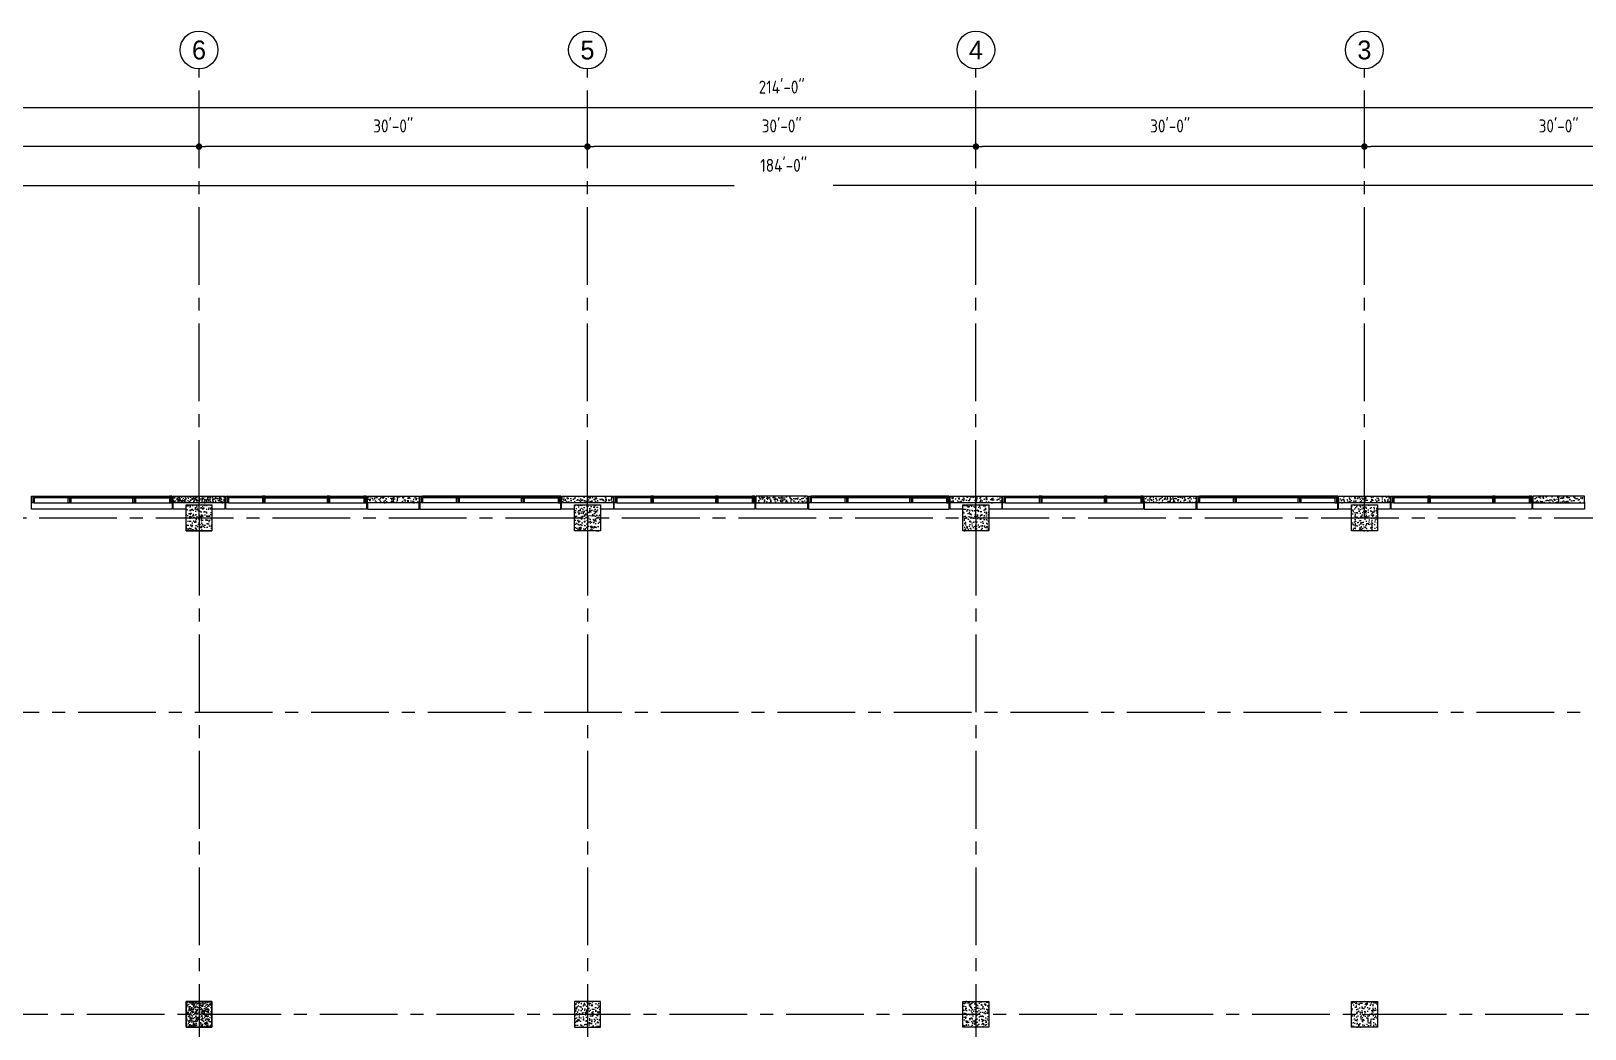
# Model space of a CAD drawing. Header units: inches. Extents: x 2920 to 9107, y 1541 to 7121.
# Drawn here: x 6912 to 8352, y 6196 to 7121 of the extents above; entities that cross this region are included whole.
import ezdxf
from ezdxf.enums import TextEntityAlignment as Align

# ---------------------------------------------------------------- set-up
doc = ezdxf.new("R2010")
doc.units = ezdxf.units.IN
doc.header["$LTSCALE"] = 96
doc.header["$MEASUREMENT"] = 0
doc.header["$PDSIZE"] = 1.5
doc.linetypes.add('CENTER2', pattern=[1.125, 0.75, -0.125, 0.125, -0.125])
doc.layers.get('0').update_dxf_attribs({"color": 60, "linetype": 'CONTINUOUS'})
doc.layers.get('DEFPOINTS').update_dxf_attribs({"linetype": 'CONTINUOUS'})
for name, color, linetype in [('A-SYMB', 4, 'CONTINUOUS'), ('A_0_BLDGRD', 35, 'CENTER2'), ('A_0_CONST', 11, 'CONTINUOUS'), ('A_0_DIMGRD', 9, 'CENTER2'), ('A_0_DIMTXT_MAIN', 4, 'CONTINUOUS'), ('A_1-8_COL', 7, 'CONTINUOUS'), ('A_1-8_COL_H', 6, 'CONTINUOUS'), ('A_1-8_CW_GLASS', 1, 'CONTINUOUS'), ('A_1-8_CW_GYP', 2, 'CONTINUOUS'), ('A_1-8_CW_MULL', 2, 'CONTINUOUS'), ('A_1-8_CW_PC', 2, 'CONTINUOUS'), ('A_1-8_CW_PC_H', 6, 'CONTINUOUS'), ('A_1-8_CW_SILL', 9, 'CONTINUOUS'), ('A_1-9_COL', 7, 'CONTINUOUS'), ('A_1-9_CW_H', 6, 'CONTINUOUS'), ('A_2-8_COL', 7, 'CONTINUOUS'), ('A_2-8_CW_GLASS', 1, 'CONTINUOUS'), ('A_2-8_CW_GYP', 2, 'CONTINUOUS'), ('A_2-8_CW_MULL', 2, 'CONTINUOUS'), ('A_2-8_CW_PC', 2, 'CONTINUOUS'), ('A_2-8_CW_PC_H', 6, 'CONTINUOUS'), ('A_2-8_CW_SILL', 9, 'CONTINUOUS'), ('A_2-9_COL', 7, 'CONTINUOUS'), ('A_2-9_CW_H', 6, 'CONTINUOUS')]:
    doc.layers.add(name, color=color, linetype=linetype)
doc.styles.add('ARCHITXT', font='architxt.shx')
doc.styles.add('C-GOTHIC', font='GOTHIC.TTF', dxfattribs={"width": 0.9})
doc.dimstyles.new('DOT', dxfattribs={"dimscale": 192, "dimtxt": 0.0625, "dimasz": 0.03125, "dimexe": 0.09375, "dimexo": 0.09375, "dimgap": 0.0625, "dimtad": 1, "dimdec": 4, "dimzin": 3, "dimdsep": 46, "dimlunit": 4, "dimtxsty": 'ARCHITXT', "dimblk1": 'DOT', "dimblk2": 'DOT', "dimsah": 1, "dimcen": 0, "dimdle": 0.125, "dimclrd": 256, "dimclre": 256, "dimclrt": 256, "dimadec": 0, "dimazin": 0, "dimtfac": 1, "dimtdec": 4, "dimtmove": 2, "dimatfit": 3, "dimfxl": 1, "dimtolj": 1, "dimtzin": 3, "dimarcsym": 0})

# ---------------------------------------------------------------- blocks, each defined once
blk = doc.blocks.new('COL_1-8_24X24')
at = {"layer": 'A_1-8_COL_H'}
h = blk.add_hatch(dxfattribs=at)
h.set_pattern_fill('AR-CONC,_I', color=256, style=2)
h.set_pattern_definition([(50, (-6180, -6718.462), (7.172602, -0.6275213), [0.75, -8.25]), (355, (-6180, -6718.462), (-1.3875133, 7.5219213), [0.6, -6.6]), (100.4514, (-6179.402, -6718.5144), (5.785094, 6.8943954), [0.637402, -7.011421]), (46.1842, (-6180, -6716.462), (10.6724105, -1.65519), [1.125, -12.375]), (96.6356, (-6179.111, -6716.6), (9.346627, 9.741179), [0.956103, -10.51713]), (351.1842, (-6180, -6716.462), (9.34662, 9.741186), [0.9, -9.9]), (21, (-6179, -6716.962), (5.9690705, -4.026189), [0.75, -8.25]), (326, (-6179, -6716.962), (2.4331533, 7.2515005), [0.6, -6.6]), (71.4514, (-6178.5026, -6717.2976), (8.4022263, 3.225305), [0.637402, -7.011421]), (37.5, (-6180, -6718.462), (0.12159855, 3.32893854), [0, -6.52, 0, -6.7, 0, -6.625]), (7.5, (-6180, -6718.462), (2.6306954, 3.9441171), [0, -3.82, 0, -6.37, 0, -2.525]), (327.5, (-6182.23, -6718.462), (5.3382244, -0.2255487), [0, -2.5, 0, -7.8, 0, -10.35]), (317.5, (-6183.23, -6718.462), (5.8318617, 1.0010498), [0, -3.25, 0, -5.18, 0, -7.35])])
h.paths.add_polyline_path([(-12, -12), (12, -12), (12, 12), (-12, 12)])
at = {"layer": 'A_0_CONST'}
blk.add_point((0, 0), dxfattribs=at)
at = {"layer": 'A_1-8_COL'}
blk.add_lwpolyline([(-12, -12), (12, -12), (12, 12), (-12, 12)], close=True, dxfattribs=at)
blk = doc.blocks.new('PRE_1-8_COL1')
at = {"layer": 'A_1-8_CW_PC_H'}
h = blk.add_hatch(dxfattribs=at)
h.set_pattern_fill('AR-CONC', color=256, style=0)
h.set_pattern_definition([(50, (-5100, -6744), (7.172602, -0.6275213), [0.75, -8.25]), (355, (-5100, -6744), (-1.3875133, 7.5219213), [0.6, -6.6]), (100.4514, (-5099.402, -6744.052), (5.785094, 6.8943954), [0.637402, -7.011421]), (46.1842, (-5100, -6742), (10.6724105, -1.65519), [1.125, -12.375]), (96.6356, (-5099.111, -6742.138), (9.346627, 9.741179), [0.956103, -10.51713]), (351.1842, (-5100, -6742), (9.34662, 9.741186), [0.9, -9.9]), (21, (-5099, -6742.5), (5.9690705, -4.026189), [0.75, -8.25]), (326, (-5099, -6742.5), (2.433153, 7.2515005), [0.6, -6.6]), (71.4514, (-5098.5026, -6742.8355), (8.4022263, 3.225305), [0.637402, -7.011421]), (37.5, (-5100, -6744), (0.12159855, 3.3289385), [0, -6.52, 0, -6.7, 0, -6.625]), (7.5, (-5100, -6744), (2.6306954, 3.9441171), [0, -3.82, 0, -6.37, 0, -2.525]), (327.5, (-5102.23, -6744), (5.3382244, -0.2255487), [0, -2.5, 0, -7.8, 0, -10.35]), (317.5, (-5103.23, -6744), (5.8318617, 1.0010498), [0, -3.25, 0, -5.18, 0, -7.35])])
h.paths.add_polyline_path([(-24, -6), (24, -6), (24, 0), (-24, 0)])
at = {"layer": 'A_0_CONST'}
blk.add_line((0, 0), (0, -6), dxfattribs=at)
at = {"layer": 'A_1-8_CW_PC'}
blk.add_lwpolyline([(-24, -6), (24, -6), (24, 0), (-24, 0)], close=True, dxfattribs=at)
blk = doc.blocks.new('MUL_1-8_EX2')
at = {"layer": 'A_0_CONST'}
blk.add_line((0, 0), (0, -6), dxfattribs=at)
at = {"layer": 'A_1-8_CW_MULL'}
blk.add_lwpolyline([(-1.25, -6), (-1.25, 0), (1.25, 0), (1.25, -0.5), (0.5, -0.5), (0.5, -1.5), (1.25, -1.5), (1.25, -6)], close=True, dxfattribs=at)
blk = doc.blocks.new('MUL_1-8_EX1')
at = {"layer": 'A_0_CONST'}
blk.add_line((0, 0), (0, -6), dxfattribs=at)
at = {"layer": 'A_1-8_CW_MULL'}
blk.add_lwpolyline([(0.5, -1.5), (1.25, -1.5), (1.25, -6), (-1.25, -6), (-1.25, -1.5), (-0.5, -1.5), (-0.5, -0.5), (-1.25, -0.5), (-1.25, 0), (1.25, 0), (1.25, -0.5), (0.5, -0.5)], close=True, dxfattribs=at)
blk = doc.blocks.new('COL_1-9_24X24')
at = {"layer": 'A_1-9_CW_H'}
h = blk.add_hatch(dxfattribs=at)
h.set_pattern_fill('AR-CONC,_I', color=256, style=2)
h.set_pattern_definition([(130, (6180, -6718.462), (-7.172602, -0.6275213), [0.75, -8.25]), (185, (6180, -6718.462), (1.3875133, 7.5219213), [0.6, -6.6]), (79.5486, (6179.402, -6718.5144), (-5.785094, 6.8943954), [0.637402, -7.011421]), (133.8158, (6180, -6716.462), (-10.6724105, -1.65519), [1.125, -12.375]), (83.3644, (6179.111, -6716.6), (-9.346627, 9.741179), [0.956103, -10.51713]), (188.8158, (6180, -6716.462), (-9.34662, 9.741186), [0.9, -9.9]), (159, (6179, -6716.962), (-5.9690705, -4.026189), [0.75, -8.25]), (214, (6179, -6716.962), (-2.4331533, 7.2515005), [0.6, -6.6]), (108.5486, (6178.5026, -6717.2976), (-8.4022263, 3.225305), [0.637402, -7.011421]), (142.5, (6180, -6718.462), (-0.12159855, 3.32893854), [0, -6.52, 0, -6.7, 0, -6.625]), (172.5, (6180, -6718.462), (-2.6306954, 3.9441171), [0, -3.82, 0, -6.37, 0, -2.525]), (212.5, (6182.23, -6718.462), (-5.3382244, -0.2255487), [0, -2.5, 0, -7.8, 0, -10.35]), (222.5, (6183.23, -6718.462), (-5.8318617, 1.0010498), [0, -3.25, 0, -5.18, 0, -7.35])])
h.paths.add_polyline_path([(12, -12), (-12, -12), (-12, 12), (12, 12)])
at = {"layer": 'A_0_CONST'}
blk.add_point((0, 0), dxfattribs=at)
at = {"layer": 'A_1-9_COL'}
blk.add_lwpolyline([(12, -12), (-12, -12), (-12, 12), (12, 12)], close=True, dxfattribs=at)
blk = doc.blocks.new('MUL_2-8_EX2')
at = {"layer": 'A_0_CONST'}
blk.add_line((0, 0), (0, -6), dxfattribs=at)
at = {"layer": 'A_2-8_CW_MULL'}
blk.add_lwpolyline([(-1.25, -6), (-1.25, 0), (1.25, 0), (1.25, -0.5), (0.5, -0.5), (0.5, -1.5), (1.25, -1.5), (1.25, -6)], close=True, dxfattribs=at)
blk = doc.blocks.new('MUL_2-8_EX1')
at = {"layer": 'A_0_CONST'}
blk.add_line((0, 0), (0, -6), dxfattribs=at)
at = {"layer": 'A_2-8_CW_MULL'}
blk.add_lwpolyline([(-0.5, -1.5), (-1.25, -1.5), (-1.25, -6), (1.25, -6), (1.25, -1.5), (0.5, -1.5), (0.5, -0.5), (1.25, -0.5), (1.25, 0), (-1.25, 0), (-1.25, -0.5), (-0.5, -0.5)], close=True, dxfattribs=at)
blk = doc.blocks.new('COL_2-9_24X24')
at = {"layer": 'A_2-9_CW_H'}
h = blk.add_hatch(dxfattribs=at)
h.set_pattern_fill('AR-CONC,_I', color=256, style=2)
h.set_pattern_definition([(50, (-7117.516, -6304.06), (7.172602, -0.6275213), [0.75, -8.25]), (355, (-7117.516, -6304.06), (-1.3875133, 7.5219213), [0.6, -6.6]), (100.4514, (-7116.918, -6304.112), (5.785094, 6.8943954), [0.637402, -7.011421]), (46.1842, (-7117.516, -6302.06), (10.6724105, -1.65519), [1.125, -12.375]), (96.6356, (-7116.626, -6302.198), (9.346627, 9.741179), [0.956103, -10.51713]), (351.1842, (-7117.516, -6302.06), (9.34662, 9.741186), [0.9, -9.9]), (21, (-7116.516, -6302.56), (5.9690705, -4.026189), [0.75, -8.25]), (326, (-7116.516, -6302.56), (2.4331533, 7.2515005), [0.6, -6.6]), (71.4514, (-7116.018, -6302.8954), (8.4022263, 3.225305), [0.637402, -7.011421]), (37.5, (-7117.5157, -6304.06), (0.12159855, 3.32893854), [0, -6.52, 0, -6.7, 0, -6.625]), (7.5, (-7117.5157, -6304.06), (2.6306954, 3.9441171), [0, -3.82, 0, -6.37, 0, -2.525]), (327.5, (-7119.7457, -6304.06), (5.33822436, -0.2255487), [0, -2.5, 0, -7.8, 0, -10.35]), (317.5, (-7120.7457, -6304.06), (5.8318617, 1.0010498), [0, -3.25, 0, -5.18, 0, -7.35])])
h.paths.add_polyline_path([(12, -12), (-12, -12), (-12, 12), (12, 12)])
at = {"layer": 'A_2-9_COL'}
blk.add_lwpolyline([(12, -12), (-12, -12), (-12, 12), (12, 12)], close=True, dxfattribs=at)
blk = doc.blocks.new('_DOT')
at = {"color": 0, "linetype": 'ByBlock'}
blk.add_line((-0.5, 0), (-1, 0), dxfattribs=at)
at = {"color": 0, "linetype": 'ByBlock', "const_width": 0.5}
blk.add_lwpolyline([(-0.25, 0, 1), (0.25, 0, 1)], format="xyb", close=True, dxfattribs=at)
blk = doc.blocks.new('*D71')
at = {"layer": 'A_0_DIMTXT_MAIN', "lineweight": -2, "transparency": 16777216}
blk.add_line((8142, 7014), (7794, 7014), dxfattribs=at)
at = {"layer": 'DEFPOINTS', "color": 0, "transparency": 16777216}
for p in [(7788, 7014), (7788, 7014), (8148, 7014)]:
    blk.add_point(p, dxfattribs=at)
at = {"layer": 'A_0_DIMTXT_MAIN', "lineweight": -2, "transparency": 16777216, "xscale": 6, "yscale": 6, "zscale": 6, "rotation": 180}
blk.add_blockref('_DOT', (7788, 7014), dxfattribs=at)
at = {"layer": 'A_0_DIMTXT_MAIN', "lineweight": -2, "transparency": 16777216, "xscale": 6, "yscale": 6, "zscale": 6}
blk.add_blockref('_DOT', (8148, 7014), dxfattribs=at)
at = {"layer": 'A_0_DIMTXT_MAIN', "transparency": 16777216, "insert": (7968, 7033.1), "char_height": 12, "attachment_point": 5, "style": 'ARCHITXT'}
blk.add_mtext('\\A1;30\'-0"', dxfattribs=at)
blk = doc.blocks.new('*D72')
at = {"layer": 'A_0_DIMTXT_MAIN', "lineweight": -2, "transparency": 16777216}
blk.add_line((8502, 7014), (8154, 7014), dxfattribs=at)
at = {"layer": 'DEFPOINTS', "color": 0, "transparency": 16777216}
for p in [(8148, 7014), (8148, 7014), (8508, 7014)]:
    blk.add_point(p, dxfattribs=at)
at = {"layer": 'A_0_DIMTXT_MAIN', "lineweight": -2, "transparency": 16777216, "xscale": 6, "yscale": 6, "zscale": 6, "rotation": 180}
blk.add_blockref('_DOT', (8148, 7014), dxfattribs=at)
at = {"layer": 'A_0_DIMTXT_MAIN', "lineweight": -2, "transparency": 16777216, "xscale": 6, "yscale": 6, "zscale": 6}
blk.add_blockref('_DOT', (8508, 7014), dxfattribs=at)
at = {"layer": 'A_0_DIMTXT_MAIN', "transparency": 16777216, "insert": (8328, 7033.1), "char_height": 12, "attachment_point": 5, "style": 'ARCHITXT'}
blk.add_mtext('\\A1;30\'-0"', dxfattribs=at)
blk = doc.blocks.new('*D73')
at = {"layer": 'A_0_DIMTXT_MAIN', "lineweight": -2, "transparency": 16777216}
blk.add_line((7422, 7014), (7074, 7014), dxfattribs=at)
at = {"layer": 'DEFPOINTS', "color": 0, "transparency": 16777216}
for p in [(7068, 7014), (7068, 7014), (7428, 7014)]:
    blk.add_point(p, dxfattribs=at)
at = {"layer": 'A_0_DIMTXT_MAIN', "lineweight": -2, "transparency": 16777216, "xscale": 6, "yscale": 6, "zscale": 6, "rotation": 180}
blk.add_blockref('_DOT', (7068, 7014), dxfattribs=at)
at = {"layer": 'A_0_DIMTXT_MAIN', "lineweight": -2, "transparency": 16777216, "xscale": 6, "yscale": 6, "zscale": 6}
blk.add_blockref('_DOT', (7428, 7014), dxfattribs=at)
at = {"layer": 'A_0_DIMTXT_MAIN', "transparency": 16777216, "insert": (7248, 7033.1), "char_height": 12, "attachment_point": 5, "style": 'ARCHITXT'}
blk.add_mtext('\\A1;30\'-0"', dxfattribs=at)
blk = doc.blocks.new('*D77')
at = {"layer": 'A_0_DIMTXT_MAIN', "lineweight": -2, "transparency": 16777216}
blk.add_line((7062, 7014), (6710, 7014), dxfattribs=at)
at = {"layer": 'DEFPOINTS', "color": 0, "transparency": 16777216}
for p in [(6704, 7014), (6704, 7014), (7068, 7014)]:
    blk.add_point(p, dxfattribs=at)
at = {"layer": 'A_0_DIMTXT_MAIN', "lineweight": -2, "transparency": 16777216, "xscale": 6, "yscale": 6, "zscale": 6, "rotation": 180}
blk.add_blockref('_DOT', (6704, 7014), dxfattribs=at)
at = {"layer": 'A_0_DIMTXT_MAIN', "lineweight": -2, "transparency": 16777216, "xscale": 6, "yscale": 6, "zscale": 6}
blk.add_blockref('_DOT', (7068, 7014), dxfattribs=at)
at = {"layer": 'A_0_DIMTXT_MAIN', "transparency": 16777216, "insert": (6886, 7033.1), "char_height": 12, "attachment_point": 5, "style": 'ARCHITXT'}
blk.add_mtext('\\A1;30\'-4"', dxfattribs=at)
blk = doc.blocks.new('*D78')
at = {"layer": 'A_0_DIMTXT_MAIN', "lineweight": -2, "transparency": 16777216}
blk.add_line((7782, 7014), (7434, 7014), dxfattribs=at)
at = {"layer": 'DEFPOINTS', "color": 0, "transparency": 16777216}
for p in [(7428, 7014), (7428, 7014), (7788, 7014)]:
    blk.add_point(p, dxfattribs=at)
at = {"layer": 'A_0_DIMTXT_MAIN', "lineweight": -2, "transparency": 16777216, "xscale": 6, "yscale": 6, "zscale": 6, "rotation": 180}
blk.add_blockref('_DOT', (7428, 7014), dxfattribs=at)
at = {"layer": 'A_0_DIMTXT_MAIN', "lineweight": -2, "transparency": 16777216, "xscale": 6, "yscale": 6, "zscale": 6}
blk.add_blockref('_DOT', (7788, 7014), dxfattribs=at)
at = {"layer": 'A_0_DIMTXT_MAIN', "transparency": 16777216, "insert": (7608, 7033.1), "char_height": 12, "attachment_point": 5, "style": 'ARCHITXT'}
blk.add_mtext('\\A1;30\'-0"', dxfattribs=at)
blk = doc.blocks.new('*D80')
at = {"layer": 'A_0_DIMTXT_MAIN', "lineweight": -2, "transparency": 16777216}
for p, q in [((6684, 6708), (6684, 6996)), ((6690, 6978), (7563.8, 6978)), ((8886, 6978), (7655.8, 6978))]:
    blk.add_line(p, q, dxfattribs=at)
at = {"layer": 'DEFPOINTS', "color": 0, "transparency": 16777216}
for p in [(6684, 6978), (8892, 6978), (6684, 6690)]:
    blk.add_point(p, dxfattribs=at)
at = {"layer": 'A_0_DIMTXT_MAIN', "lineweight": -2, "transparency": 16777216, "xscale": 6, "yscale": 6, "zscale": 6, "rotation": 180}
blk.add_blockref('_DOT', (6684, 6978), dxfattribs=at)
at = {"layer": 'A_0_DIMTXT_MAIN', "lineweight": -2, "transparency": 16777216, "xscale": 6, "yscale": 6, "zscale": 6}
blk.add_blockref('_DOT', (8892, 6978), dxfattribs=at)
at = {"layer": 'A_0_DIMTXT_MAIN', "transparency": 16777216, "insert": (7609.8, 6996.6), "char_height": 12, "attachment_point": 5, "style": 'ARCHITXT'}
blk.add_mtext('\\A1;184\'-0"', dxfattribs=at)
blk = doc.blocks.new('*D84')
at = {"layer": 'A_0_DIMTXT_MAIN', "lineweight": -2, "transparency": 16777216}
for p, q in [((6324, 6348), (6324, 7068)), ((8892, 6708), (8892, 7068)), ((8886, 7050), (6330, 7050))]:
    blk.add_line(p, q, dxfattribs=at)
at = {"layer": 'DEFPOINTS', "color": 0, "transparency": 16777216}
for p in [(6324, 7050), (8892, 6690), (6324, 6330)]:
    blk.add_point(p, dxfattribs=at)
at = {"layer": 'A_0_DIMTXT_MAIN', "lineweight": -2, "transparency": 16777216, "xscale": 6, "yscale": 6, "zscale": 6, "rotation": 180}
blk.add_blockref('_DOT', (6324, 7050), dxfattribs=at)
at = {"layer": 'A_0_DIMTXT_MAIN', "lineweight": -2, "transparency": 16777216, "xscale": 6, "yscale": 6, "zscale": 6}
blk.add_blockref('_DOT', (8892, 7050), dxfattribs=at)
at = {"layer": 'A_0_DIMTXT_MAIN', "transparency": 16777216, "insert": (7608, 7069.1), "char_height": 12, "attachment_point": 5, "style": 'ARCHITXT'}
blk.add_mtext('\\A1;214\'-0"', dxfattribs=at)
blk = doc.blocks.new('Col_No')
at = {"linetype": 'Continuous'}
blk.add_circle((0, 0.125), 0.125, dxfattribs=at)
at = {"color": 4, "style": 'C-GOTHIC'}
blk.add_attdef('GRIDNO', text='', height=0.125, dxfattribs=at).set_placement((0, 0.125), align=Align.MIDDLE_CENTER)

msp = doc.modelspace()

# ---------------------------------------------------------------- hatches: boundary and pattern name
at = {"layer": 'A_1-8_COL_H'}
h = msp.add_hatch(dxfattribs=at)
h.set_pattern_fill('AR-CONC,_I', color=256, angle=720, style=2)
h.set_pattern_definition([(130, (13248, -48.462), (-7.172602, -0.6275213), [0.75, -8.25]), (185, (13248, -48.462), (1.3875133, 7.5219213), [0.6, -6.6]), (79.5486, (13247.402, -48.5144), (-5.785094, 6.8943954), [0.637402, -7.011421]), (133.8158, (13248, -46.462), (-10.6724105, -1.65519), [1.125, -12.375]), (83.3644, (13247.111, -46.6), (-9.346627, 9.741179), [0.956103, -10.51713]), (188.8158, (13248, -46.462), (-9.34662, 9.741186), [0.9, -9.9]), (159, (13247, -46.962), (-5.9690705, -4.026189), [0.75, -8.25]), (214, (13247, -46.962), (-2.4331533, 7.2515005), [0.6, -6.6]), (108.5486, (13246.5026, -47.2976), (-8.4022263, 3.225305), [0.637402, -7.011421]), (142.5, (13248, -48.462), (-0.12159855, 3.32893854), [0, -6.52, 0, -6.7, 0, -6.625]), (172.5, (13248, -48.462), (-2.6306954, 3.9441171), [0, -3.82, 0, -6.37, 0, -2.525]), (212.5, (13250.23, -48.462), (-5.3382244, -0.2255487), [0, -2.5, 0, -7.8, 0, -10.35]), (222.5, (13251.23, -48.462), (-5.8318617, 1.0010498), [0, -3.25, 0, -5.18, 0, -7.35])])
h.paths.add_polyline_path([(7080, 6658), (7056, 6658), (7056, 6682), (7080, 6682)])
at = {"layer": 'A_2-8_CW_PC_H'}
h = msp.add_hatch(dxfattribs=at)
h.set_pattern_fill('AR-CONC', color=256, angle=720, style=0)
h.set_pattern_definition([(130, (12168, -54), (-7.172602, -0.6275213), [0.75, -8.25]), (185, (12168, -54), (1.3875133, 7.5219213), [0.6, -6.6]), (79.5486, (12167.402, -54.052), (-5.785094, 6.8943954), [0.637402, -7.011421]), (133.8158, (12168, -52), (-10.6724105, -1.65519), [1.125, -12.375]), (83.3644, (12167.111, -52.138), (-9.346627, 9.741179), [0.956103, -10.51713]), (188.8158, (12168, -52), (-9.34662, 9.741186), [0.9, -9.9]), (159, (12167, -52.5), (-5.9690705, -4.026189), [0.75, -8.25]), (214, (12167, -52.5), (-2.433153, 7.2515005), [0.6, -6.6]), (108.5486, (12166.5026, -52.8355), (-8.4022263, 3.225305), [0.637402, -7.011421]), (142.5, (12168, -54), (-0.12159855, 3.3289385), [0, -6.52, 0, -6.7, 0, -6.625]), (172.5, (12168, -54), (-2.6306954, 3.9441171), [0, -3.82, 0, -6.37, 0, -2.525]), (212.5, (12170.23, -54), (-5.3382244, -0.2255487), [0, -2.5, 0, -7.8, 0, -10.35]), (222.5, (12171.23, -54), (-5.8318617, 1.0010498), [0, -3.25, 0, -5.18, 0, -7.35])])
h.paths.add_polyline_path([(7092, 6684), (7044, 6684), (7044, 6690), (7092, 6690)])

# ---------------------------------------------------------------- linework, layer by layer
at = {"layer": 'A_0_BLDGRD'}
for p, q in [((6704, 6670), (8872, 6670)), ((7068, 6670), (7068, 5318)), ((7428, 6670), (7428, 5330)), ((7788, 6670), (7788, 5330)), ((6524, 6490), (8872, 6490)), ((8872, 6210), (6344, 6210))]:
    msp.add_line(p, q, dxfattribs=at)
at = {"layer": 'A_0_DIMGRD'}
for p, q in [((7068, 6670), (7068, 7086)), ((7428, 6670), (7428, 7086)), ((7788, 6670), (7788, 7086)), ((8148, 6670), (8148, 7086))]:
    msp.add_line(p, q, dxfattribs=at)
at = {"layer": 'A_1-8_COL'}
for p, q in [((7056, 6658), (7056, 6682)), ((7056, 6682), (7080, 6682)), ((7080, 6682), (7080, 6658)), ((7056, 6658), (7080, 6658))]:
    msp.add_line(p, q, dxfattribs=at)
at = {"layer": 'A_1-8_CW_GLASS'}
for p, q in [((7095.25, 6689.5), (7126.75, 6689.5)), ((7126.75, 6688.5), (7095.25, 6688.5)), ((7129.25, 6689.5), (7186.75, 6689.5)), ((7129.25, 6688.5), (7186.75, 6688.5)), ((7220.75, 6689.5), (7189.25, 6689.5)), ((7189.25, 6688.5), (7220.75, 6688.5)), ((7275.25, 6689.5), (7306.75, 6689.5)), ((7306.75, 6688.5), (7275.25, 6688.5)), ((7366.75, 6689.5), (7309.25, 6689.5)), ((7366.75, 6688.5), (7309.25, 6688.5)), ((7400.75, 6689.5), (7369.25, 6689.5)), ((7369.25, 6688.5), (7400.75, 6688.5)), ((7455.25, 6689.5), (7486.75, 6689.5)), ((7486.75, 6688.5), (7455.25, 6688.5)), ((7489.25, 6689.5), (7546.75, 6689.5)), ((7489.25, 6688.5), (7546.75, 6688.5)), ((7580.75, 6689.5), (7549.25, 6689.5)), ((7549.25, 6688.5), (7580.75, 6688.5)), ((7635.25, 6689.5), (7666.75, 6689.5)), ((7666.75, 6688.5), (7635.25, 6688.5)), ((7726.75, 6689.5), (7669.25, 6689.5)), ((7726.75, 6688.5), (7669.25, 6688.5)), ((7760.75, 6689.5), (7729.25, 6689.5)), ((7729.25, 6688.5), (7760.75, 6688.5)), ((7815.25, 6689.5), (7846.75, 6689.5)), ((7846.75, 6688.5), (7815.25, 6688.5)), ((7849.25, 6689.5), (7906.75, 6689.5)), ((7849.25, 6688.5), (7906.75, 6688.5)), ((7940.75, 6689.5), (7909.25, 6689.5)), ((7909.25, 6688.5), (7940.75, 6688.5)), ((7995.25, 6689.5), (8026.75, 6689.5)), ((8026.75, 6688.5), (7995.25, 6688.5)), ((8086.75, 6689.5), (8029.25, 6689.5)), ((8086.75, 6688.5), (8029.25, 6688.5)), ((8120.75, 6689.5), (8089.25, 6689.5)), ((8089.25, 6688.5), (8120.75, 6688.5)), ((8175.25, 6689.5), (8206.75, 6689.5)), ((8206.75, 6688.5), (8175.25, 6688.5)), ((8209.25, 6689.5), (8266.75, 6689.5)), ((8209.25, 6688.5), (8266.75, 6688.5)), ((8300.75, 6689.5), (8269.25, 6689.5)), ((8269.25, 6688.5), (8300.75, 6688.5))]:
    msp.add_line(p, q, dxfattribs=at)
at = {"layer": 'A_1-8_CW_GYP'}
for points in [[(7056, 6678), (7044, 6678), (7044, 6684)], [(7092, 6684), (7092, 6678), (7080, 6678)], [(7224, 6684), (7224, 6678), (7272, 6678), (7272, 6684)], [(7416, 6678), (7404, 6678), (7404, 6684)], [(7452, 6684), (7452, 6678), (7440, 6678)], [(7632, 6684), (7632, 6678), (7584, 6678), (7584, 6684)], [(7776, 6678), (7764, 6678), (7764, 6684)], [(7812, 6684), (7812, 6678), (7800, 6678)], [(7944, 6684), (7944, 6678), (7992, 6678), (7992, 6684)], [(8136, 6678), (8124, 6678), (8124, 6684)], [(8172, 6684), (8172, 6678), (8160, 6678)], [(8352, 6684), (8352, 6678), (8304, 6678), (8304, 6684)]]:
    msp.add_lwpolyline(points, dxfattribs=at)
at = {"layer": 'A_1-8_CW_SILL'}
for p, q in [((7095.25, 6690), (7220.75, 6690)), ((7095.25, 6684), (7220.75, 6684)), ((7400.75, 6690), (7275.25, 6690)), ((7400.75, 6684), (7275.25, 6684)), ((7455.25, 6690), (7580.75, 6690)), ((7455.25, 6684), (7580.75, 6684)), ((7760.75, 6690), (7635.25, 6690)), ((7760.75, 6684), (7635.25, 6684)), ((7815.25, 6690), (7940.75, 6690)), ((7815.25, 6684), (7940.75, 6684)), ((8120.75, 6690), (7995.25, 6690)), ((8120.75, 6684), (7995.25, 6684)), ((8175.25, 6690), (8300.75, 6690)), ((8175.25, 6684), (8300.75, 6684))]:
    msp.add_line(p, q, dxfattribs=at)
for points in [[(7043.25, 6684), (7043.25, 6678), (6912.75, 6678), (6912.75, 6684)], [(7223.25, 6684), (7223.25, 6678), (7092.75, 6678), (7092.75, 6684)], [(7272.75, 6684), (7272.75, 6678), (7403.25, 6678), (7403.25, 6684)], [(7583.25, 6684), (7583.25, 6678), (7452.75, 6678), (7452.75, 6684)], [(7632.75, 6684), (7632.75, 6678), (7763.25, 6678), (7763.25, 6684)], [(7943.25, 6684), (7943.25, 6678), (7812.75, 6678), (7812.75, 6684)], [(7992.75, 6684), (7992.75, 6678), (8123.25, 6678), (8123.25, 6684)], [(8303.25, 6684), (8303.25, 6678), (8172.75, 6678), (8172.75, 6684)]]:
    msp.add_lwpolyline(points, dxfattribs=at)
at = {"layer": 'A_2-8_COL'}
msp.add_line((7080, 6658), (7056, 6658), dxfattribs=at)
at = {"layer": 'A_2-8_CW_GLASS'}
for p, q in [((6915.25, 6689.5), (6946.75, 6689.5)), ((6946.75, 6688.5), (6915.25, 6688.5)), ((6949.25, 6689.5), (7006.75, 6689.5)), ((6949.25, 6688.5), (7006.75, 6688.5)), ((7040.75, 6689.5), (7009.25, 6689.5)), ((7009.25, 6688.5), (7040.75, 6688.5))]:
    msp.add_line(p, q, dxfattribs=at)
at = {"layer": 'A_2-8_CW_GYP'}
for points in [[(7056, 6678), (7044, 6678), (7044, 6684)], [(7092, 6684), (7092, 6678), (7080, 6678)]]:
    msp.add_lwpolyline(points, dxfattribs=at)
at = {"layer": 'A_2-8_CW_PC'}
msp.add_lwpolyline([(7092, 6684), (7044, 6684), (7044, 6690), (7092, 6690)], close=True, dxfattribs=at)
at = {"layer": 'A_2-8_CW_SILL'}
for p, q in [((6915.25, 6690), (7040.75, 6690)), ((6915.25, 6684), (7040.75, 6684))]:
    msp.add_line(p, q, dxfattribs=at)
msp.add_lwpolyline([(7043.25, 6684), (7043.25, 6678), (6912.75, 6678), (6912.75, 6684)], dxfattribs=at)

# ---------------------------------------------------------------- block references
for name, p in [('MUL_2-8_EX2', (6914, 6690)), ('MUL_1-8_EX2', (7094, 6690)), ('MUL_1-8_EX2', (7274, 6690)), ('MUL_1-8_EX1', (7308, 6690)), ('MUL_1-8_EX1', (7368, 6690)), ('MUL_1-8_EX2', (7454, 6690)), ('PRE_1-8_COL1', (7608, 6690)), ('MUL_1-8_EX2', (7634, 6690)), ('MUL_1-8_EX1', (7668, 6690)), ('MUL_1-8_EX1', (7728, 6690)), ('MUL_1-8_EX2', (7814, 6690)), ('MUL_1-8_EX2', (7994, 6690)), ('MUL_1-8_EX1', (8028, 6690)), ('MUL_1-8_EX1', (8088, 6690)), ('MUL_1-8_EX2', (8174, 6690)), ('PRE_1-8_COL1', (8328, 6690)), ('COL_2-9_24X24', (7068, 6210)), ('COL_1-8_24X24', (7068, 6210))]:
    msp.add_blockref(name, p)
at = {"xscale": -1}
for name, p in [('MUL_2-8_EX1', (6948, 6690)), ('MUL_2-8_EX1', (7008, 6690)), ('MUL_2-8_EX2', (7042, 6690)), ('PRE_1-8_COL1', (7068, 6690)), ('MUL_1-8_EX1', (7128, 6690)), ('MUL_1-8_EX1', (7188, 6690)), ('MUL_1-8_EX2', (7222, 6690)), ('PRE_1-8_COL1', (7248, 6690)), ('MUL_1-8_EX2', (7402, 6690)), ('PRE_1-8_COL1', (7428, 6690)), ('COL_1-8_24X24', (7428, 6670)), ('MUL_1-8_EX1', (7488, 6690)), ('MUL_1-8_EX1', (7548, 6690)), ('MUL_1-8_EX2', (7582, 6690)), ('MUL_1-8_EX2', (7762, 6690)), ('PRE_1-8_COL1', (7788, 6690)), ('COL_1-8_24X24', (7788, 6670)), ('MUL_1-8_EX1', (7848, 6690)), ('MUL_1-8_EX1', (7908, 6690)), ('MUL_1-8_EX2', (7942, 6690)), ('PRE_1-8_COL1', (7968, 6690)), ('MUL_1-8_EX2', (8122, 6690)), ('PRE_1-8_COL1', (8148, 6690)), ('COL_1-8_24X24', (8148, 6670)), ('MUL_1-8_EX1', (8208, 6690)), ('MUL_1-8_EX1', (8268, 6690)), ('MUL_1-8_EX2', (8302, 6690)), ('COL_1-9_24X24', (7428, 6210)), ('COL_1-8_24X24', (7788, 6210)), ('COL_1-8_24X24', (8148, 6210))]:
    msp.add_blockref(name, p, dxfattribs=at)
at = {"layer": 'A-SYMB', "xscale": 140, "yscale": 140, "zscale": 140}
for p, values in [((7068, 7086), {'GRIDNO': '6'}), ((7428, 7086), {'GRIDNO': '5'}), ((7788, 7086), {'GRIDNO': '4'}), ((8148, 7086), {'GRIDNO': '3'})]:
    msp.add_blockref('Col_No', p, dxfattribs=at).add_auto_attribs(values)

# ---------------------------------------------------------------- dimensions: what is measured, and where the dimension line sits
at = {"layer": 'A_0_DIMTXT_MAIN'}
for base, p1, p2, override, picture, middle in [((6324, 7050), (8892, 6690), (6324, 6330), {"dimse1": 0}, '*D84', (7608, 7069.1428571)), ((6704, 7014), (7068, 7014), (6704, 7014), {"dimse1": 1}, '*D77', (6886, 7033.1428571)), ((7068, 7014), (7428, 7014), (7068, 7014), {"dimse1": 1}, '*D73', (7248, 7033.1428571)), ((7428, 7014), (7788, 7014), (7428, 7014), {"dimse1": 1}, '*D78', (7608, 7033.1428571)), ((7788, 7014), (8148, 7014), (7788, 7014), {"dimse1": 1}, '*D71', (7968, 7033.1428571)), ((8148, 7014), (8508, 7014), (8148, 7014), {"dimse1": 1}, '*D72', (8328, 7033.1428571))]:
    dim = msp.add_linear_dim(base=base, p1=p1, p2=p2, dimstyle='DOT', override=override, dxfattribs=at)
    dim.commit()
    dim.dimension.update_dxf_attribs({"geometry": picture, "text_midpoint": middle})
dim = msp.add_linear_dim(base=(6684, 6978), p1=(8892, 6978), p2=(6684, 6690), dimstyle='DOT', override={"dimse1": 1}, dxfattribs=at)
dim.commit()
dim.dimension.update_dxf_attribs({"geometry": '*D80', "text_midpoint": (7609.7500771, 6996.6382886), "dimtype": 160})

doc.saveas('drawing.dxf')
